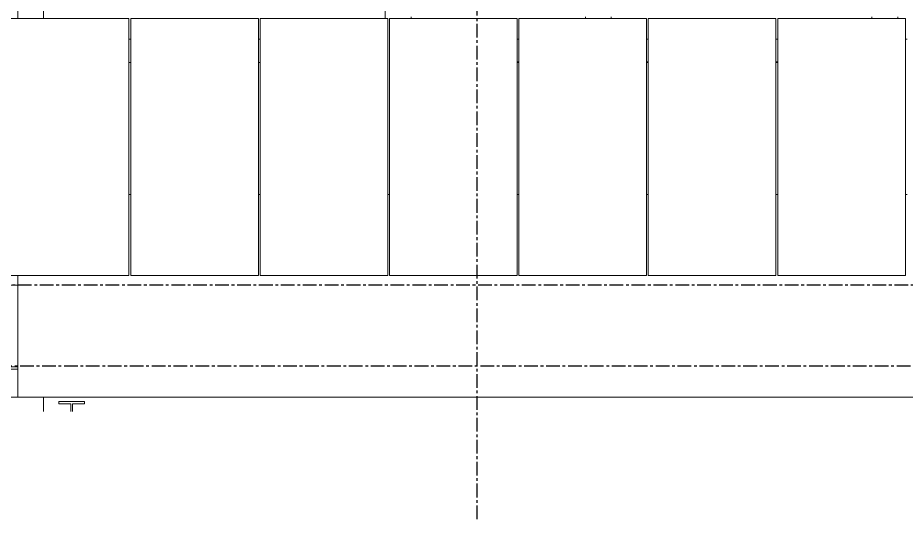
# Model space of a CAD drawing. Header units: millimetres. Extents: x 3774 to 718460, y -768339 to 192544.
# Drawn here: x 419649 to 429947, y -644744 to -638927 of the extents above; entities that cross this region are included whole.
import ezdxf

# ---------------------------------------------------------------- set-up
doc = ezdxf.new("R2010")
doc.units = ezdxf.units.MM
doc.linetypes.add('CENTER', pattern=[50.8, 31.75, -6.35, 6.35, -6.35])
doc.linetypes.add('XKITLINE00', pattern=[0])
doc.layers.add('Part', color=7, linetype='Continuous', lineweight=0)

# ---------------------------------------------------------------- blocks, each defined once
blk = doc.blocks.new('*A6163498')
at = {"layer": 'Part', "color": 7, "linetype": 'XKITLINE00', "lineweight": 0}
for p, q in [((2327.969525, -157.253462), (2328.969518, -157.253462)), ((2327.969525, -167.653462), (2331.369513, -167.653462))]:
    blk.add_line(p, q, dxfattribs=at)
blk = doc.blocks.new('*A6173499')
at = {"layer": 'Part', "color": 7, "linetype": 'XKITLINE00', "lineweight": 0}
for p, q in [((2280.409525, -166.453462), (2280.409525, -164.853462)), ((2280.409525, -164.853462), (2285.169525, -164.853462)), ((2280.409525, -165.077462), (2285.169525, -165.077462)), ((2327.969525, -164.853462), (2328.969526, -164.853462)), ((2328.969526, -165.077462), (2327.969525, -165.077462))]:
    blk.add_line(p, q, dxfattribs=at)
blk = doc.blocks.new('*A13084190')
at = {"layer": 'Part', "color": 7, "linetype": 'XKITLINE00', "lineweight": 0}
for p, q in [((2331.369501, -167.653462), (2425.769547, -167.653462)), ((2331.369518, -168.988744), (2331.369518, -167.653462))]:
    blk.add_line(p, q, dxfattribs=at)
blk = doc.blocks.new('*A13094191')
at = {"layer": 'Part', "color": 7, "linetype": 'XKITLINE00', "lineweight": 0}
for p, q in [((2339.279433, -148.853462), (2339.439433, -148.853462)), ((2351.279433, -148.853462), (2351.439433, -148.853462)), ((2375.275963, -148.853462), (2375.435963, -148.853462)), ((2387.275963, -148.853462), (2387.435963, -148.853462)), ((2399.275963, -148.853462), (2399.435963, -148.853462)), ((2411.275963, -148.853462), (2411.439458, -148.853462)), ((2328.969526, -167.653462), (2328.969526, -156.373462))]:
    blk.add_line(p, q, dxfattribs=at)
blk = doc.blocks.new('*A13104192')
at = {"layer": 'Part', "color": 7, "linetype": 'XKITLINE00', "lineweight": 0}
for p, q in [((2375.275963, -136.613462), (2375.435963, -136.613462)), ((2387.275963, -136.613462), (2387.435963, -136.613462))]:
    blk.add_line(p, q, dxfattribs=at)
blk = doc.blocks.new('*A13194201')
at = {"layer": 'Part', "color": 7, "linetype": 'XKITLINE00', "lineweight": 0}
for p, q in [((2411.275963, -132.533462), (2399.435963, -132.533462)), ((2399.435963, -132.533462), (2399.435963, -156.373462)), ((2411.275963, -132.533462), (2411.275963, -156.373462)), ((2411.275963, -156.373462), (2399.435963, -156.373462))]:
    blk.add_line(p, q, dxfattribs=at)
blk = doc.blocks.new('*A13204202')
at = {"layer": 'Part', "color": 7, "linetype": 'XKITLINE00', "lineweight": 0}
for p, q in [((2399.275963, -132.533462), (2387.435963, -132.533462)), ((2387.435963, -132.533462), (2387.435963, -156.373462)), ((2399.275963, -132.533462), (2399.275963, -156.373462)), ((2399.275963, -156.373462), (2387.435963, -156.373462))]:
    blk.add_line(p, q, dxfattribs=at)
blk = doc.blocks.new('*A13214203')
at = {"layer": 'Part', "color": 7, "linetype": 'XKITLINE00', "lineweight": 0}
for p, q in [((2375.275963, -132.533462), (2363.435963, -132.533462)), ((2363.435963, -132.533462), (2363.435963, -156.373462)), ((2375.275963, -132.533462), (2375.275963, -156.373462)), ((2375.275963, -156.373462), (2363.435963, -156.373462))]:
    blk.add_line(p, q, dxfattribs=at)
blk = doc.blocks.new('*A13224204')
at = {"layer": 'Part', "color": 7, "linetype": 'XKITLINE00', "lineweight": 0}
for p, q in [((2387.275963, -132.533462), (2375.435963, -132.533462)), ((2375.435963, -132.533462), (2375.435963, -156.373462)), ((2387.275963, -132.533462), (2387.275963, -156.373462)), ((2387.275963, -156.373462), (2375.435963, -156.373462))]:
    blk.add_line(p, q, dxfattribs=at)
blk = doc.blocks.new('*A13244206')
at = {"layer": 'Part', "color": 7, "linetype": 'XKITLINE00', "lineweight": 0}
for p, q in [((2375.275963, -105.653462), (2375.435963, -105.653462)), ((2387.275963, -105.653462), (2387.435963, -105.653462)), ((2375.275963, -136.533462), (2375.435963, -136.533462)), ((2387.275963, -136.533462), (2387.435963, -136.533462))]:
    blk.add_line(p, q, dxfattribs=at)
blk = doc.blocks.new('*A13274209')
at = {"layer": 'Part', "color": 7, "linetype": 'XKITLINE00', "lineweight": 0}
for p, q in [((2375.275963, -130.453462), (2375.435963, -130.453462)), ((2387.275963, -130.453462), (2387.435963, -130.453462)), ((2399.275963, -130.453462), (2399.435963, -130.453462)), ((2365.449523, -132.533462), (2365.449523, -132.373462)), ((2408.169525, -132.533462), (2408.169525, -132.373462)), ((2375.275963, -134.453462), (2375.435963, -134.453462)), ((2387.275963, -134.453462), (2387.435963, -134.453462)), ((2399.275963, -134.453462), (2399.435963, -134.453462))]:
    blk.add_line(p, q, dxfattribs=at)
blk = doc.blocks.new('*A13914273')
at = {"layer": 'Part', "color": 7, "linetype": 'XKITLINE00', "lineweight": 0}
for p, q in [((2351.279433, -132.533462), (2339.439433, -132.533462)), ((2339.439433, -132.533462), (2339.439433, -156.373462)), ((2351.279433, -132.533462), (2351.279433, -156.373462)), ((2351.279433, -156.373462), (2339.439433, -156.373462))]:
    blk.add_line(p, q, dxfattribs=at)
blk = doc.blocks.new('*A13924274')
at = {"layer": 'Part', "color": 7, "linetype": 'XKITLINE00', "lineweight": 0}
for p, q in [((2363.279433, -132.533462), (2351.439433, -132.533462)), ((2351.439433, -132.533462), (2351.439433, -156.373462)), ((2363.279433, -132.533462), (2363.279433, -156.373462)), ((2363.279433, -156.373462), (2351.439433, -156.373462))]:
    blk.add_line(p, q, dxfattribs=at)
blk = doc.blocks.new('*A13934275')
at = {"layer": 'Part', "color": 7, "linetype": 'XKITLINE00', "lineweight": 0}
for p, q in [((2339.279433, -132.533462), (2327.439433, -132.533462)), ((2327.439433, -132.533462), (2327.439433, -156.373462)), ((2339.279433, -132.533462), (2339.279433, -156.373462)), ((2339.279433, -156.373462), (2327.439433, -156.373462))]:
    blk.add_line(p, q, dxfattribs=at)
blk = doc.blocks.new('*A13944276')
at = {"layer": 'Part', "color": 7, "linetype": 'XKITLINE00', "lineweight": 0}
for p, q in [((2363.049523, -132.533462), (2363.049523, -124.453462)), ((2363.049523, -124.453462), (2363.435963, -124.453462)), ((2365.449523, -132.533462), (2365.449523, -132.373462)), ((2363.279433, -148.853462), (2363.435963, -148.853462))]:
    blk.add_line(p, q, dxfattribs=at)
blk = doc.blocks.new('*A13954277')
at = {"layer": 'Part', "color": 7, "linetype": 'XKITLINE00', "lineweight": 0}
for p, q in [((2328.969518, -132.533462), (2328.969518, -124.453462)), ((2328.969518, -124.453462), (2331.369518, -124.453462)), ((2331.369518, -132.533462), (2331.369518, -124.453462))]:
    blk.add_line(p, q, dxfattribs=at)
blk = doc.blocks.new('*A15044386')
at = {"layer": 'Part', "color": 7, "linetype": 'XKITLINE00', "lineweight": 0}
for p, q in [((2332.769525, -168.277462), (2332.769525, -168.053462)), ((2332.769525, -168.053462), (2335.169525, -168.053462)), ((2335.169525, -168.053462), (2335.169525, -168.277462)), ((2333.905525, -168.277462), (2332.769525, -168.277462)), ((2333.905525, -168.988744), (2333.905525, -168.277462)), ((2334.033525, -168.277462), (2335.169525, -168.277462)), ((2334.033525, -168.988744), (2334.033525, -168.277462))]:
    blk.add_line(p, q, dxfattribs=at)
blk = doc.blocks.new('*A15054387')
at = {"layer": 'Part', "color": 7, "linetype": 'XKITLINE00', "lineweight": 0}
blk.add_line((2351.279433, -136.613462), (2351.439433, -136.613462), dxfattribs=at)
blk = doc.blocks.new('*A15064388')
at = {"layer": 'Part', "color": 7, "linetype": 'XKITLINE00', "lineweight": 0}
blk.add_line((2339.279433, -136.613462), (2339.439433, -136.613462), dxfattribs=at)
blk = doc.blocks.new('*A15184400')
at = {"layer": 'Part', "color": 7, "linetype": 'XKITLINE00', "lineweight": 0}
for p, q in [((2363.049523, -130.453462), (2331.369518, -130.453462)), ((2331.369518, -130.453462), (2331.369518, -132.533462)), ((2363.049523, -132.533462), (2363.049523, -130.453462)), ((2339.279433, -134.453462), (2339.439433, -134.453462)), ((2351.279433, -134.453462), (2351.439433, -134.453462))]:
    blk.add_line(p, q, dxfattribs=at)
blk = doc.blocks.new('*A17094591')
at = {"layer": 'Part', "color": 7, "linetype": 'XKITLINE00', "lineweight": 0}
for p, q in [((2399.275963, -105.653462), (2399.435963, -105.653462)), ((2399.275963, -136.533462), (2399.435963, -136.533462))]:
    blk.add_line(p, q, dxfattribs=at)
blk = doc.blocks.new('*A17144596')
at = {"layer": 'Part', "color": 7, "linetype": 'XKITLINE00', "lineweight": 0}
for p, q in [((2408.169525, -132.533462), (2408.169525, -132.373462)), ((2410.569525, -132.533462), (2410.569525, -132.373462))]:
    blk.add_line(p, q, dxfattribs=at)
blk = doc.blocks.new('*A17154597')
at = {"layer": 'Part', "color": 7, "linetype": 'XKITLINE00', "lineweight": 0}
for p, q in [((2381.609525, -132.533462), (2381.609525, -132.373462)), ((2384.009525, -132.533462), (2384.009525, -132.373462))]:
    blk.add_line(p, q, dxfattribs=at)
blk = doc.blocks.new('*A17184600')
at = {"layer": 'Part', "color": 7, "linetype": 'XKITLINE00', "lineweight": 0}
for p, q in [((2411.275963, -130.453462), (2423.369549, -130.453462)), ((2423.369549, -132.533462), (2423.369549, -130.453462)), ((2410.569525, -132.533462), (2410.569525, -132.373462)), ((2411.275963, -134.453462), (2411.439458, -134.453462)), ((2419.231458, -134.453462), (2419.391458, -134.453462))]:
    blk.add_line(p, q, dxfattribs=at)
blk = doc.blocks.new('*A17584640')
at = {"layer": 'Part', "color": 7, "linetype": 'XKITLINE00', "lineweight": 0}
blk.add_line((2399.275963, -136.613462), (2399.435963, -136.613462), dxfattribs=at)

msp = doc.modelspace()

# ---------------------------------------------------------------- linework, layer by layer
at = {"color": 7, "linetype": 'CENTER', "ltscale": 5}
for p, q in [((437081.589, -642027.045), (391161.552, -642027.045)), ((437107.783, -642967.045), (391187.746, -642967.045))]:
    msp.add_line(p, q, dxfattribs=at)
msp.add_lwpolyline([(424973.746, -644743.956), (424973.746, -622521.181)], dxfattribs=at)

# ---------------------------------------------------------------- block references
at = {"color": 7, "lineweight": 0, "xscale": 125, "yscale": 125, "zscale": 125}
for name in ['*A13214203', '*A13224204', '*A13204202', '*A13194201', '*A13244206', '*A17094591', '*A13954277', '*A13944276', '*A15184400', '*A13274209', '*A17184600', '*A17154597', '*A17144596', '*A13934275', '*A13914273', '*A13924274', '*A15064388', '*A15054387', '*A13104192', '*A17584640', '*A13094191', '*A6163498', '*A6173499', '*A13084190', '*A15044386']:
    msp.add_blockref(name, (128527.556, -622370.363), dxfattribs=at)

doc.saveas('drawing.dxf')
